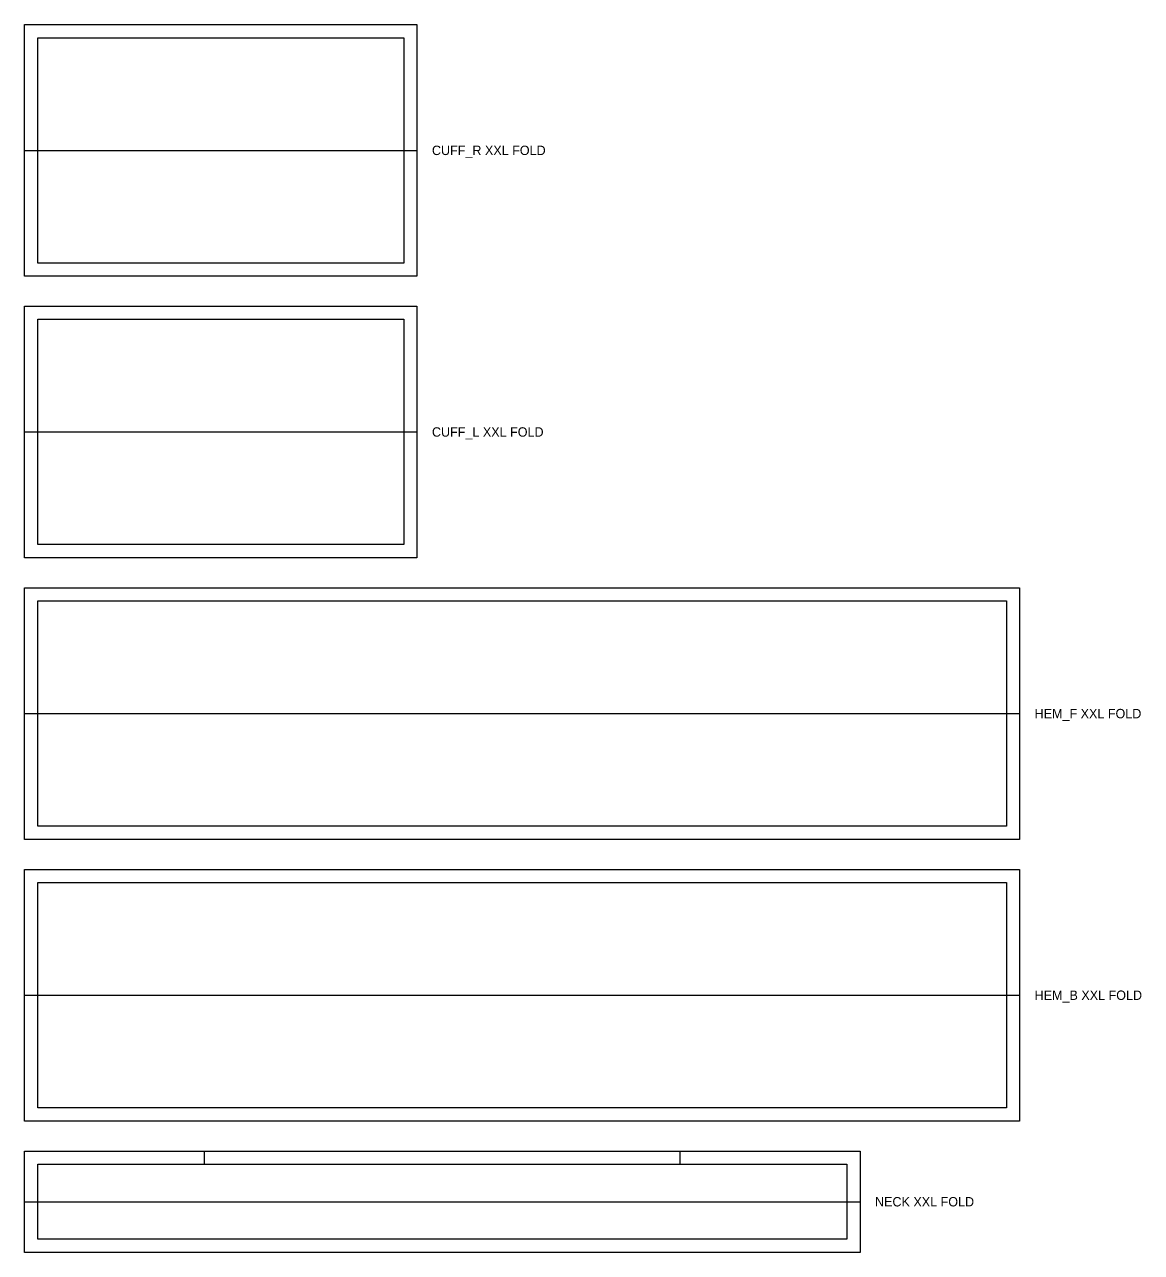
# Model space of a CAD drawing. Extents: x 24 to 1285, y 28 to 2022.
# Drawn here: x 28 to 623, y 28 to 682 of the extents above; entities that cross this region are included whole.
import ezdxf

# ---------------------------------------------------------------- set-up
doc = ezdxf.new("R2010")
doc.units = 0
for name, color, linetype in [('CUT', 7, 'CONTINUOUS'), ('FOLD', 6, 'CONTINUOUS'), ('NOTCH', 1, 'CONTINUOUS'), ('SEW', 5, 'CONTINUOUS'), ('TEXT', 2, 'CONTINUOUS')]:
    doc.layers.add(name, color=color, linetype=linetype)

msp = doc.modelspace()

# ---------------------------------------------------------------- linework, layer by layer
at = {"layer": 'CUT'}
for points in [[(28, 682), (237, 682), (237, 548), (28, 548)], [(28, 532), (237, 532), (237, 398), (28, 398)], [(28, 382), (558, 382), (558, 248), (28, 248)], [(28, 232), (558, 232), (558, 98), (28, 98)], [(28, 82), (473, 82), (473, 28), (28, 28)]]:
    msp.add_lwpolyline(points, close=True, dxfattribs=at)
at = {"layer": 'FOLD'}
for points in [[(28, 615), (237, 615)], [(28, 465), (237, 465)], [(28, 315), (558, 315)], [(28, 165), (558, 165)], [(28, 55), (473, 55)]]:
    msp.add_lwpolyline(points, dxfattribs=at)
at = {"layer": 'NOTCH'}
for points in [[(123.872, 75), (123.872, 82)], [(377.128, 75), (377.128, 82)]]:
    msp.add_lwpolyline(points, dxfattribs=at)
at = {"layer": 'SEW'}
for points in [[(35, 675), (230, 675), (230, 555), (35, 555)], [(35, 525), (230, 525), (230, 405), (35, 405)], [(35, 375), (551, 375), (551, 255), (35, 255)], [(35, 225), (551, 225), (551, 105), (35, 105)], [(35, 75), (466, 75), (466, 35), (35, 35)]]:
    msp.add_lwpolyline(points, close=True, dxfattribs=at)

# ---------------------------------------------------------------- texts
at = {"layer": 'TEXT'}
for s, p in [('CUFF_R XXL FOLD', (245, 612.5)), ('CUFF_L XXL FOLD', (245, 462.5)), ('HEM_F XXL FOLD', (566, 312.5)), ('HEM_B XXL FOLD', (566, 162.5)), ('NECK XXL FOLD', (481, 52.5))]:
    msp.add_text(s, height=5, dxfattribs=at).set_placement(p)

doc.saveas('drawing.dxf')
